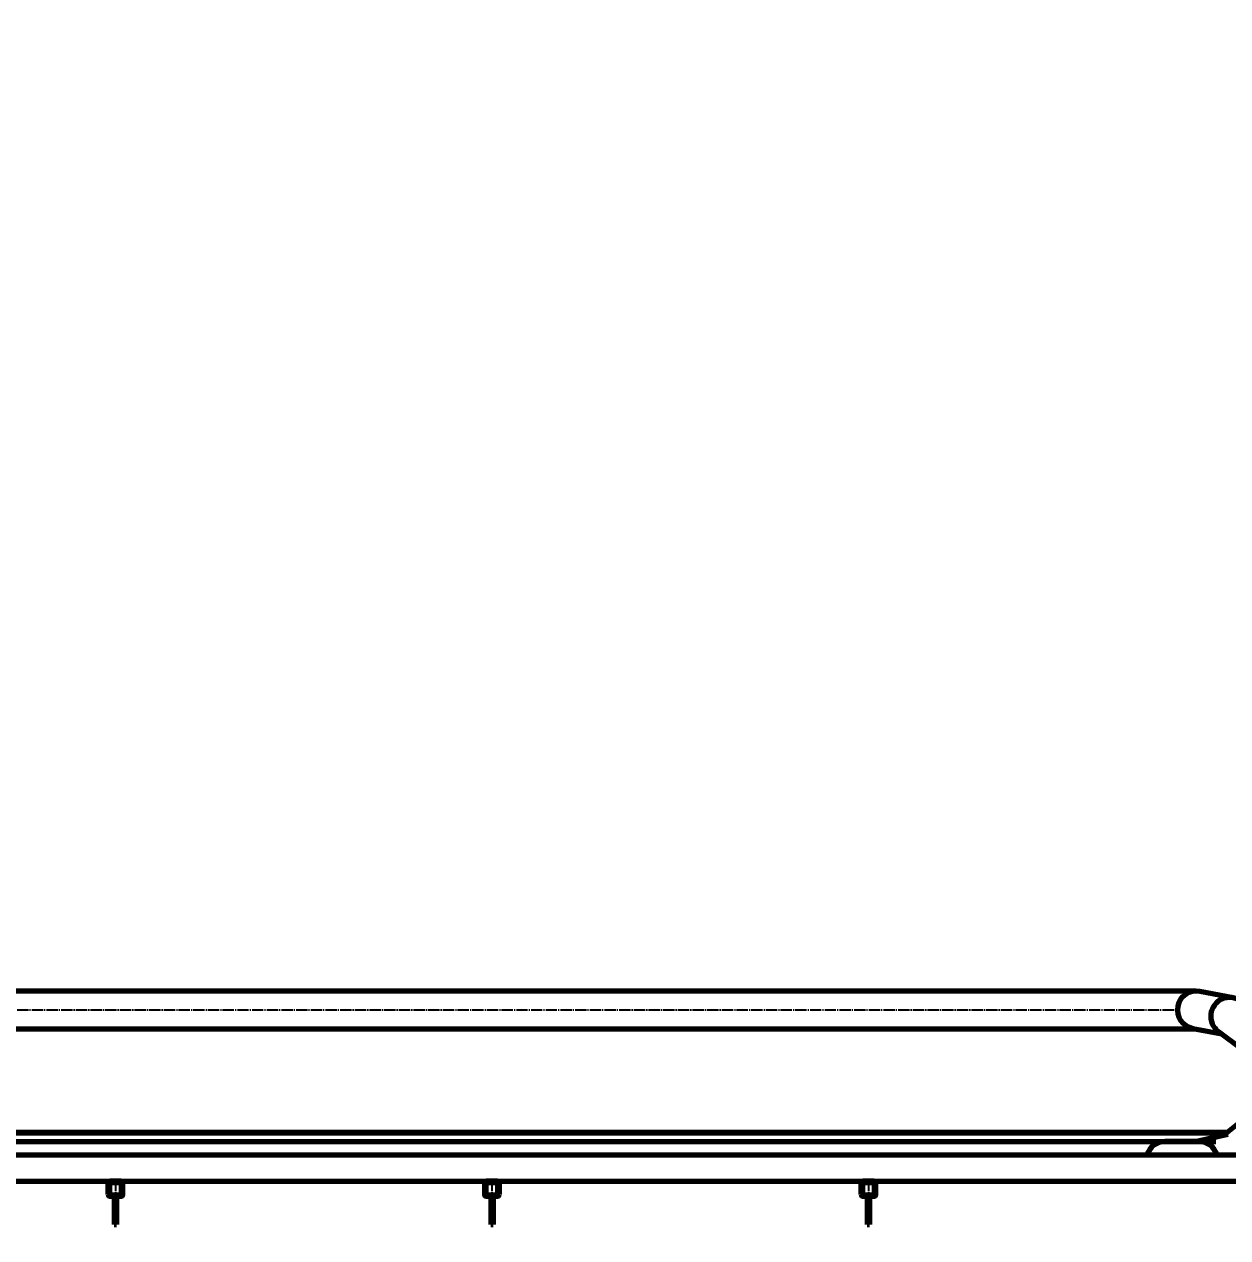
# Model space of a CAD drawing. Header units: millimetres. Extents: x -14850 to 14850, y -10500 to 10500.
# Drawn here: x -5669 to -2473, y 4052 to 7276 of the extents above; entities that cross this region are included whole.
import ezdxf

# ---------------------------------------------------------------- set-up
doc = ezdxf.new("R2010")
doc.units = ezdxf.units.MM
doc.linetypes.add('EB_DASHDOT', pattern=[39, 30, -3, 3, -3])
for name, color, linetype, lineweight in [('CAXA0', 7, 'Continuous', 70), ('CAXA1', 1, 'EB_DASHDOT', 25), ('CAXA3', 7, 'Continuous', 25), ('CAXA4', 3, 'Continuous', 25)]:
    doc.layers.add(name, color=color, linetype=linetype, lineweight=lineweight)
doc.styles.add('标准', font='', dxfattribs={"width": 0.667})
doc.styles.get('标准').set_extended_font_data('NSimSun')
doc.dimstyles.new('标准', dxfattribs={"dimscale": 50, "dimtxt": 3.5, "dimasz": 3, "dimexe": 2, "dimexo": 0, "dimtad": 1, "dimdec": 1, "dimzin": 12, "dimdsep": 46, "dimtxsty": '标准', "dimcen": 0, "dimdle": 4, "dimaunit": 1, "dimazin": 2, "dimtfac": 1, "dimtdec": 3, "dimtmove": 0, "dimatfit": 3, "dimfxl": 0, "dimtolj": 1, "dimtzin": 0, "dimarcsym": 0})

# ---------------------------------------------------------------- blocks, each defined once
blk = doc.blocks.new('CAXBLOCK153', base_point=(-5427.4, 4201.7))
at = {"layer": 'CAXA0'}
for p, q in [((-5447.4, 4196.7), (-5447.4, 4166.7)), ((-5443.4, 4193.7), (-5443.4, 4169.7)), ((-5412.4, 4201.7), (-5442.4, 4201.7)), ((-5415.4, 4197.7), (-5439.4, 4197.7)), ((-5411.4, 4169.7), (-5411.4, 4193.7)), ((-5407.4, 4166.7), (-5407.4, 4196.7)), ((-5442.4, 4161.7), (-5412.4, 4161.7)), ((-5439.4, 4165.7), (-5415.4, 4165.7)), ((-5430.4, 4161.7), (-5430.4, 4086.7)), ((-5424.4, 4161.7), (-5424.4, 4086.7)), ((-5430.4, 4086.7), (-5424.4, 4086.7))]:
    blk.add_line(p, q, dxfattribs=at)
for centre, radius, start, end in [((-5442.4, 4196.7), 5, 90, 180), ((-5439.4, 4193.7), 4, 90, 180), ((-5415.4, 4193.7), 4, 0, 90), ((-5412.4, 4196.7), 5, 0, 90), ((-5442.4, 4166.7), 5, 180, 270), ((-5439.4, 4169.7), 4, 180, 270), ((-5415.4, 4169.7), 4, 270, 0), ((-5412.4, 4166.7), 5, 270, 0)]:
    blk.add_arc(centre, radius, start, end, dxfattribs=at)
at = {"layer": 'CAXA1', "linetype": 'EB_DASHDOT', "lineweight": 25}
blk.add_line((-5427.4, 4205.8), (-5427.4, 4157.1), dxfattribs=at)
blk = doc.blocks.new('CAXBLOCK155', base_point=(-4427.4, 4201.7))
at = {"layer": 'CAXA0'}
for p, q in [((-4447.4, 4196.7), (-4447.4, 4166.7)), ((-4443.4, 4193.7), (-4443.4, 4169.7)), ((-4412.4, 4201.7), (-4442.4, 4201.7)), ((-4415.4, 4197.7), (-4439.4, 4197.7)), ((-4411.4, 4169.7), (-4411.4, 4193.7)), ((-4407.4, 4166.7), (-4407.4, 4196.7)), ((-4442.4, 4161.7), (-4412.4, 4161.7)), ((-4439.4, 4165.7), (-4415.4, 4165.7)), ((-4430.4, 4161.7), (-4430.4, 4086.7)), ((-4424.4, 4161.7), (-4424.4, 4086.7)), ((-4430.4, 4086.7), (-4424.4, 4086.7))]:
    blk.add_line(p, q, dxfattribs=at)
for centre, radius, start, end in [((-4442.4, 4196.7), 5, 90, 180), ((-4439.4, 4193.7), 4, 90, 180), ((-4415.4, 4193.7), 4, 0, 90), ((-4412.4, 4196.7), 5, 0, 90), ((-4442.4, 4166.7), 5, 180, 270), ((-4439.4, 4169.7), 4, 180, 270), ((-4415.4, 4169.7), 4, 270, 0), ((-4412.4, 4166.7), 5, 270, 0)]:
    blk.add_arc(centre, radius, start, end, dxfattribs=at)
at = {"layer": 'CAXA1', "linetype": 'EB_DASHDOT', "lineweight": 25}
blk.add_line((-4427.4, 4205.8), (-4427.4, 4157.1), dxfattribs=at)
blk = doc.blocks.new('CAXBLOCK156', base_point=(-3427.4, 4201.7))
at = {"layer": 'CAXA0'}
for p, q in [((-3447.4, 4196.7), (-3447.4, 4166.7)), ((-3443.4, 4193.7), (-3443.4, 4169.7)), ((-3412.4, 4201.7), (-3442.4, 4201.7)), ((-3415.4, 4197.7), (-3439.4, 4197.7)), ((-3411.4, 4169.7), (-3411.4, 4193.7)), ((-3407.4, 4166.7), (-3407.4, 4196.7)), ((-3442.4, 4161.7), (-3412.4, 4161.7)), ((-3439.4, 4165.7), (-3415.4, 4165.7)), ((-3430.4, 4161.7), (-3430.4, 4086.7)), ((-3424.4, 4161.7), (-3424.4, 4086.7)), ((-3430.4, 4086.7), (-3424.4, 4086.7))]:
    blk.add_line(p, q, dxfattribs=at)
for centre, radius, start, end in [((-3442.4, 4196.7), 5, 90, 180), ((-3439.4, 4193.7), 4, 90, 180), ((-3415.4, 4193.7), 4, 0, 90), ((-3412.4, 4196.7), 5, 0, 90), ((-3442.4, 4166.7), 5, 180, 270), ((-3439.4, 4169.7), 4, 180, 270), ((-3415.4, 4169.7), 4, 270, 0), ((-3412.4, 4166.7), 5, 270, 0)]:
    blk.add_arc(centre, radius, start, end, dxfattribs=at)
at = {"layer": 'CAXA1', "linetype": 'EB_DASHDOT', "lineweight": 25}
blk.add_line((-3427.4, 4205.8), (-3427.4, 4157.1), dxfattribs=at)
blk = doc.blocks.new('*D869')
at = {"layer": 'CAXA4', "linetype": 'Continuous', "lineweight": 25}
for points in [[(-11382.4, 8429.3), (-11232.4, 8448.1), (-11232.4, 8410.6)], [(657.6, 8429.3), (507.6, 8448.1), (507.6, 8410.6)]]:
    blk.add_hatch(color=0, dxfattribs=at).paths.add_polyline_path(points, flags=0)
at = {"layer": 'CAXA4', "color": 0, "linetype": 'Continuous', "lineweight": 25}
for p, q in [((-11382.4, 3016.7), (-11382.4, 8529.3)), ((657.6, 3326.7), (657.6, 8529.3)), ((657.6, 8429.3), (-11382.4, 8429.3))]:
    blk.add_line(p, q, dxfattribs=at)
at = {"layer": 'CAXA4', "color": 0, "linetype": 'Continuous', "lineweight": 25, "insert": (-5597.3, 8700.3), "char_height": 175, "attachment_point": 1, "style": '标准'}
blk.add_mtext('\\fNSimSun|b0|i0|p34;12040', dxfattribs=at)

msp = doc.modelspace()

# ---------------------------------------------------------------- linework, layer by layer
at = {"layer": 'CAXA0'}
for p, q in [((-2557.83, 4707.05), (-8379.61, 4707.05)), ((-2576.77, 4707.05), (-2576.77, 4702.87)), ((-2458.9, 4689.01), (-2547.25, 4706.14)), ((-2478.53, 4692.82), (-2479.32, 4688.72)), ((-2576.77, 4611.22), (-2576.77, 4607.05)), ((-8379.61, 4607.05), (-2561.51, 4607.05)), ((-2566.29, 4607.97), (-2489.24, 4593.03)), ((-2498.48, 4599.99), (-2435.79, 4552.79)), ((-2496.77, 4598.75), (-2497.57, 4594.65)), ((-2423.5, 4372.92), (-2484.49, 4323.53)), ((-2474.43, 4331.67), (-10477.38, 4331.67)), ((-2473.21, 4326.13), (-2555.36, 4307.17)), ((-2475.27, 4325.62), (-2477.9, 4328.87)), ((-9154.48, 4307.27), (-2504.57, 4307.27)), ((-2549.66, 4307.17), (-2639.66, 4307.17)), ((-2540.48, 4306.32), (-2541.42, 4310.39)), ((-9008.22, 4271.67), (-1918.4, 4271.67)), ((-10547.38, 4201.67), (-1918.4, 4201.67))]:
    msp.add_line(p, q, dxfattribs=at)
for centre, start, end in [((-2556.77, 4657.06), 79.02624, 259.02624), ((-2468.41, 4639.94), 53.02053, 233.02053), ((-2639.66, 4257.17), 90, 163.14204), ((-2549.66, 4257.17), 16.85796, 90)]:
    msp.add_arc(centre, 50, start, end, dxfattribs=at)
at = {"layer": 'CAXA1', "linetype": 'EB_DASHDOT', "lineweight": 25}
msp.add_line((-8379.61, 4657.17), (-2606.77, 4657.17), dxfattribs=at)
at = {"layer": 'CAXA1', "color": 1, "linetype": 'EB_DASHDOT', "lineweight": 25}
msp.add_line((-2478.13, 4328.67), (-10477.38, 4328.67), dxfattribs=at)
at = {"layer": 'CAXA3', "color": 5, "linetype": 'Continuous', "lineweight": 25}
msp.add_line((-2482.77, 4324.92), (-10477.38, 4324.92), dxfattribs=at)

# ---------------------------------------------------------------- block references
at = {"layer": 'CAXA0'}
for name, p in [('CAXBLOCK153', (-5427.38, 4201.67)), ('CAXBLOCK155', (-4427.38, 4201.67)), ('CAXBLOCK156', (-3427.38, 4201.67))]:
    msp.add_blockref(name, p, dxfattribs=at)

# ---------------------------------------------------------------- dimensions: what is measured, and where the dimension line sits
at = {"layer": 'CAXA4'}
dim = msp.add_linear_dim(base=(-5362.38, 8429.33), p1=(657.62, 3326.67), p2=(-11382.38, 3016.67), text='\\fNSimSun;12040', dimstyle='标准', dxfattribs=at)
dim.commit()
dim.dimension.update_dxf_attribs({"geometry": '*D869', "text_midpoint": (-5362.38, 8580.46)})

doc.saveas('drawing.dxf')
